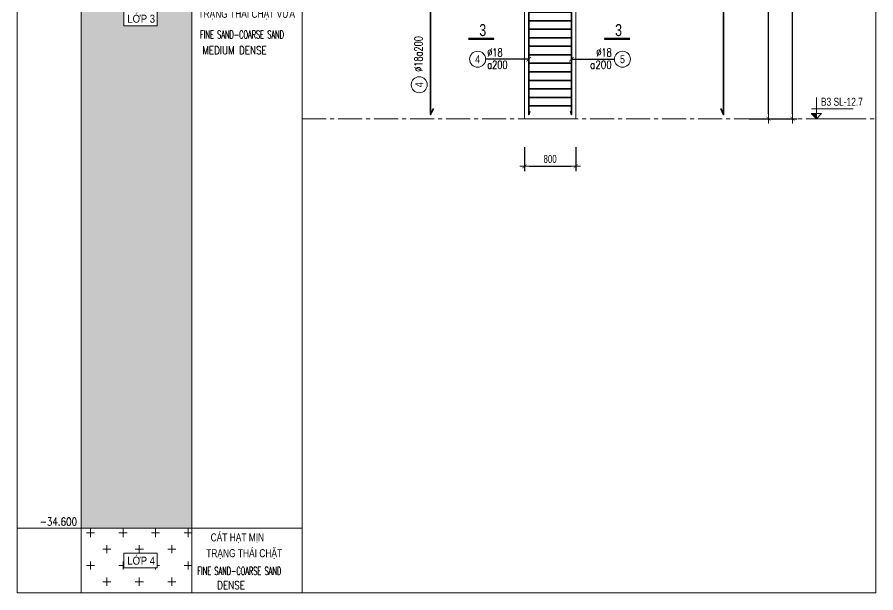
# Model space of a CAD drawing. Header units: millimetres. Extents: x -642477 to 1168880, y -27982 to 330379.
# Drawn here: x -19940 to 181, y 63733 to 77231 of the extents above; entities that cross this region are included whole.
import ezdxf
from ezdxf.enums import TextEntityAlignment as Align

# ---------------------------------------------------------------- set-up
doc = ezdxf.new("R2010")
doc.units = ezdxf.units.MM
doc.linetypes.add('CENTER2', pattern=[1.125, 0.75, -0.125, 0.125, -0.125])
doc.layers.get('0').update_dxf_attribs({"lineweight": 20})
doc.layers.get('Defpoints').update_dxf_attribs({"color": 151, "lineweight": 9})
for name, color, linetype, lineweight in [('NDC_S_ANNO', 7, 'Continuous', 20), ('NDC_S_AXIS', 5, 'CENTER2', 13), ('NDC_S_CONTINUOUS', 3, 'Continuous', 20), ('NDC_S_DIM', 1, 'Continuous', 15), ('NDC_S_ENG TEXT', 2, 'Continuous', 20), ('NDC_S_ENG TITLE', 3, 'Continuous', 20), ('NDC_S_FOUNDATION NAME', 7, 'Continuous', 20), ('NDC_S_HATCH MATERIAL', 8, 'Continuous', 13), ('NDC_S_REBAR', 4, 'Continuous', 35), ('NDC_S_SYMBOL', 1, 'Continuous', 15), ('NDC_S_TEXT SYMBOL', 7, 'Continuous', 20), ('NDC_S_VN TEXT', 7, 'Continuous', 20), ('NDC_S_VN TITLE', 6, 'Continuous', 35), ('rev_20200806', 1, 'Continuous', 20)]:
    doc.layers.add(name, color=color, linetype=linetype, lineweight=lineweight)
doc.layers.get('rev_20200806').off()
doc.styles.add('ARIAL', font='arial.ttf', dxfattribs={"width": 0.8})
doc.styles.add('NDC_ANNO', font='', dxfattribs={"width": 0.8})
doc.styles.add('NDC_ARIAL', font='arial.ttf', dxfattribs={"width": 0.85})
doc.styles.add('NDC_DIM', font='', dxfattribs={"width": 0.75})
doc.styles.add('NDC_EN TXT', font='romans.shx', dxfattribs={"width": 0.8})
doc.styles.add('NDC_ROMANS', font='romans.shx', dxfattribs={"width": 0.8, "bigfont": 'vns.shx'})
doc.styles.get('NDC_ANNO').set_extended_font_data('Dotum')
doc.styles.get('NDC_DIM').set_extended_font_data('Dotum')
doc.dimstyles.new('NDC_dim_75', dxfattribs={"dimscale": 75, "dimtxt": 2.5, "dimasz": 1.5, "dimexe": 1.5, "dimexo": 2.5, "dimgap": 1, "dimtad": 1, "dimdec": 0, "dimzin": 0, "dimdsep": 46, "dimtxsty": 'NDC_DIM', "dimblk": 'DIMMARK', "dimcen": 0.09, "dimdle": 1.2, "dimclrd": 1, "dimclre": 1, "dimclrt": 3, "dimadec": 0, "dimazin": 0, "dimtfac": 1, "dimtdec": 0, "dimtix": 1, "dimtofl": 0, "dimtmove": 0, "dimatfit": 3, "dimfxl": 6, "dimfxlon": 1, "dimtolj": 1, "dimtzin": 0, "dimarcsym": 0})

# ---------------------------------------------------------------- blocks, each defined once
blk = doc.blocks.new('*U442')
at = {"layer": 'NDC_S_REBAR', "ltscale": 80}
blk.add_line((-500, 0), (500, 0), dxfattribs=at)
blk = doc.blocks.new('*U443')
at = {"layer": 'NDC_S_DIM', "color": 0, "linetype": 'ByBlock', "lineweight": -2, "transparency": 16777216}
for p in [(0, 23600), (0, 23400), (0, 23200), (0, 23000), (0, 22800), (0, 22600), (0, 22400), (0, 22200), (0, 22000), (0, 21800), (0, 21600), (0, 21400), (0, 21200), (0, 21000), (0, 20800), (0, 20600), (0, 20400), (0, 20200), (0, 20000), (0, 19800), (0, 19600), (0, 19400), (0, 19200), (0, 19000), (0, 18800), (0, 18600), (0, 18400), (0, 18200), (0, 18000), (0, 17800), (0, 17600), (0, 17400), (0, 17200), (0, 17000), (0, 16800), (0, 16600), (0, 16400), (0, 16200), (0, 16000), (0, 15800), (0, 15600), (0, 15400), (0, 15200), (0, 15000), (0, 14800), (0, 14600), (0, 14400), (0, 14200), (0, 14000), (0, 13800), (0, 13600), (0, 13400), (0, 13200), (0, 13000), (0, 12800), (0, 12600), (0, 12400), (0, 12200), (0, 12000), (0, 11800), (0, 11600), (0, 11400), (0, 11200), (0, 11000), (0, 10800), (0, 10600), (0, 10400), (0, 10200), (0, 10000), (0, 9800), (0, 9600), (0, 9400), (0, 9200), (0, 9000), (0, 8800), (0, 8600), (0, 8400), (0, 8200), (0, 8000), (0, 7800), (0, 7600), (0, 7400), (0, 7200), (0, 7000), (0, 6800), (0, 6600), (0, 6400), (0, 6200), (0, 6000), (0, 5800), (0, 5600), (0, 5400), (0, 5200), (0, 5000), (0, 4800), (0, 4600), (0, 4400), (0, 4200), (0, 4000), (0, 3800), (0, 3600), (0, 3400), (0, 3200), (0, 3000), (0, 2800), (0, 2600), (0, 2400), (0, 2200), (0, 2000), (0, 1800), (0, 1600), (0, 1400), (0, 1200), (0, 1000), (0, 800), (0, 600), (0, 400), (0, 200), (0, 0)]:
    blk.add_blockref('*U442', p, dxfattribs=at)
blk = doc.blocks.new('DIMMARK')
at = {"layer": 'NDC_S_DIM', "color": 1}
blk.add_line((-1.5, 0), (1, 0), dxfattribs=at)
at = {"layer": 'NDC_S_DIM', "color": 2, "const_width": 0.1}
blk.add_lwpolyline([(-0.42, -0.42), (0.42, 0.42)], dxfattribs=at)
blk = doc.blocks.new('*D447')
at = {"layer": 'Defpoints', "color": 0, "ltscale": 100, "transparency": 16777216}
for p in [(-5740, 99848), (-1772, 99848), (-5740, 74848)]:
    blk.add_point(p, dxfattribs=at)
at = {"layer": 'NDC_S_DIM', "color": 1, "lineweight": -2, "ltscale": 100, "transparency": 16777216}
for p, q in [((-2222, 99848), (-1659, 99848)), ((-1772, 74961), (-1772, 99736)), ((-2222, 74848), (-1659, 74848))]:
    blk.add_line(p, q, dxfattribs=at)
at = {"layer": 'NDC_S_DIM', "color": 1, "lineweight": -2, "ltscale": 100, "transparency": 16777216, "xscale": 112.5, "yscale": 112.5, "zscale": 112.5}
for p, rotation in [((-1772, 99848), 90), ((-1772, 74848), 270)]:
    blk.add_blockref('DIMMARK', p, dxfattribs=dict(at, rotation=rotation))
at = {"layer": 'NDC_S_DIM', "color": 3, "ltscale": 100, "transparency": 16777216, "insert": (-1940, 87348), "char_height": 187.5, "attachment_point": 5, "rotation": 90, "style": 'NDC_DIM'}
blk.add_mtext('\\A1;25000', dxfattribs=at)
blk = doc.blocks.new('*D454')
at = {"layer": 'Defpoints', "color": 0, "ltscale": 100, "transparency": 16777216}
for p in [(-5740, 87548), (-2334, 87548), (-5740, 74848)]:
    blk.add_point(p, dxfattribs=at)
at = {"layer": 'NDC_S_DIM', "color": 1, "lineweight": -2, "ltscale": 100, "transparency": 16777216}
for p, q in [((-2784, 87548), (-2222, 87548)), ((-2334, 74961), (-2334, 87436)), ((-2784, 74848), (-2222, 74848))]:
    blk.add_line(p, q, dxfattribs=at)
at = {"layer": 'NDC_S_DIM', "color": 1, "lineweight": -2, "ltscale": 100, "transparency": 16777216, "xscale": 112.5, "yscale": 112.5, "zscale": 112.5}
for p, rotation in [((-2334, 87548), 90), ((-2334, 74848), 270)]:
    blk.add_blockref('DIMMARK', p, dxfattribs=dict(at, rotation=rotation))
at = {"layer": 'NDC_S_DIM', "color": 3, "ltscale": 100, "transparency": 16777216, "insert": (-2503, 81198), "char_height": 187.5, "attachment_point": 5, "rotation": 90, "style": 'NDC_DIM'}
blk.add_mtext('\\A1;12700', dxfattribs=at)
blk = doc.blocks.new('kata_block_CT')
at = {"layer": 'NDC_S_ANNO'}
blk.add_hatch(color=3, dxfattribs=at).paths.add_polyline_path([(0, 1.6), (-1.61, 1.6), (0, 0)])
at = {"layer": 'NDC_S_ANNO', "ltscale": 50}
h = blk.add_hatch(dxfattribs=at)
h.set_pattern_fill('ANSI31', color=256, scale=1.406, style=0)
h.paths.add_polyline_path([(0, 1.6), (0, 0), (1.61, 1.6)])
for p, q in [((-1.59, 3.14), (11.47, 3.14)), ((11.56, 0), (-1.64, 0))]:
    blk.add_line(p, q, dxfattribs=at)
for points in [[(0, 6.69), (0, 0)], [(0, 0), (-1.61, 1.6), (0, 1.6)], [(0, 0), (1.61, 1.6), (0, 1.6)]]:
    blk.add_lwpolyline(points, dxfattribs=at)
at = {"layer": 'NDC_S_ANNO', "color": 8, "ltscale": 50}
blk.add_lwpolyline([(0, 0), (-1.61, 1.6), (0, 1.6)], dxfattribs=at)
at = {"layer": 'NDC_S_TEXT SYMBOL', "color": 3, "style": 'NDC_ANNO', "width": 0.8}
blk.add_attdef('CT', (1.41, 4.07), '', height=2.5, dxfattribs=at)
blk = doc.blocks.new('*U367')
blk.add_circle((-2.5, 0), 2.5)
at = {"layer": 'NDC_S_VN TEXT', "color": 3, "style": 'NDC_EN TXT', "width": 0.75}
for tag, p in [('DK1', (0.5, 0.85)), ('KC1', (0.5, -2.97))]:
    blk.add_attdef(tag, p, '', height=2.5, dxfattribs=at)
at = {"layer": 'NDC_S_VN TEXT', "color": 7, "style": 'ARIAL', "width": 0.8}
blk.add_attdef('SH2', text='', height=2.5, dxfattribs=at).set_placement((-2.5, 0), align=Align.MIDDLE)
blk = doc.blocks.new('*U366')
blk.add_circle((2.5, 0), 2.5)
at = {"layer": 'NDC_S_VN TEXT', "color": 3, "style": 'NDC_EN TXT'}
for tag, width, p in [('DK2', 0.75, (-0.85, 0.85)), ('KC2', 0.8, (-0.85, -2.97))]:
    blk.add_attdef(tag, text='', height=2.5, dxfattribs=dict(at, width=width)).set_placement(p, align=Align.RIGHT)
at = {"layer": 'NDC_S_VN TEXT', "color": 7, "style": 'ARIAL', "width": 0.8}
blk.add_attdef('SH3', text='', height=2.5, dxfattribs=at).set_placement((2.5, 0), align=Align.MIDDLE)
blk = doc.blocks.new('*U191')
at = {"layer": 'NDC_S_ANNO', "color": 0, "linetype": 'ByBlock', "lineweight": -2}
blk.add_line((-4.36, 0), (1, 0), dxfattribs=at)
at = {"layer": 'NDC_S_ANNO', "ltscale": 0.005, "const_width": 0.5}
blk.add_lwpolyline([(1, 0), (-4.36, 0)], dxfattribs=at)
at = {"layer": 'NDC_S_TEXT SYMBOL', "linetype": 'ByBlock', "lineweight": -2, "style": 'NDC_ANNO', "width": 0.8}
blk.add_attdef('DETAIL', text='', height=2.5, dxfattribs=at).set_placement((-0.64, 1.82), align=Align.MIDDLE_RIGHT)
blk = doc.blocks.new('*D453')
at = {"layer": 'Defpoints', "color": 0, "ltscale": 100, "transparency": 16777216}
for p in [(-8052, 74848), (-6852, 74848), (-6852, 73736)]:
    blk.add_point(p, dxfattribs=at)
at = {"layer": 'NDC_S_DIM', "color": 1, "lineweight": -2, "ltscale": 100, "transparency": 16777216}
for p, q in [((-8052, 74186), (-8052, 73623)), ((-6852, 74186), (-6852, 73623)), ((-7940, 73736), (-6965, 73736))]:
    blk.add_line(p, q, dxfattribs=at)
at = {"layer": 'NDC_S_DIM', "color": 1, "lineweight": -2, "ltscale": 100, "transparency": 16777216, "xscale": 112.5, "yscale": 112.5, "zscale": 112.5, "rotation": 180}
blk.add_blockref('DIMMARK', (-8052, 73736), dxfattribs=at)
at = {"layer": 'NDC_S_DIM', "color": 1, "lineweight": -2, "ltscale": 100, "transparency": 16777216, "xscale": 112.5, "yscale": 112.5, "zscale": 112.5}
blk.add_blockref('DIMMARK', (-6852, 73736), dxfattribs=at)
at = {"layer": 'NDC_S_DIM', "color": 3, "ltscale": 100, "transparency": 16777216, "insert": (-7452, 73905), "char_height": 187.5, "attachment_point": 5, "style": 'NDC_DIM'}
blk.add_mtext('\\A1;800', dxfattribs=at)
blk = doc.blocks.new('HK8')
at = {"layer": 'NDC_S_HATCH MATERIAL', "ltscale": 100}
h = blk.add_hatch(dxfattribs=at)
h.set_pattern_fill('ANSI37', color=256, scale=150, angle=90)
h.set_pattern_definition([(135, (178280.06, 324566.9), (-336.7596, -336.7596), []), (225, (178280.06, 324566.9), (336.7596, -336.7596), [])])
h.paths.add_polyline_path([(4089, -4063), (1500, -4063), (1500, -5363), (4089, -5363)])
h.paths.add_polyline_path([(2499, -4886), (2499, -4540), (3277, -4540), (3277, -4886)], flags=16)
h = blk.add_hatch(dxfattribs=at)
h.set_pattern_fill('ANSI31', color=256, scale=100)
h.set_pattern_definition([(45, (58959.74, -111519.68), (-224.5064, 224.5064), [])])
h.paths.add_polyline_path([(4089, -5363), (1500, -5363), (1500, -12663), (4089, -12663)])
h.paths.add_polyline_path([(2499, -9186), (2499, -8840), (3277, -8840), (3277, -9186)], flags=16)
h = blk.add_hatch(dxfattribs=at)
h.set_pattern_fill('AR-HBONE', color=256, scale=4)
h.set_pattern_definition([(45, (178280.06, 321671.12), (6e-14, 574.7364), [1219.2, -406.4]), (135, (178567.43, 321958.5), (6e-14, 574.7364), [1219.2, -406.4])])
h.paths.add_polyline_path([(4089, -12663), (1500, -12663), (1500, -14763), (4089, -14763)])
h.paths.add_polyline_path([(2474, -13891), (2474, -13545), (3334, -13545), (3334, -13891)], flags=16)
h = blk.add_hatch(dxfattribs=at)
h.set_pattern_fill('AR-CONC', color=256, scale=4)
h.set_pattern_definition([(50, (178280.06, 319932.73), (728.7387, -63.7563), [76.2, -838.2]), (355, (178280.1, 319932.7), (-140.9737, 764.2274), [60.96, -670.5623]), (100.45144, (178340.8, 319927.4), (587.765, 700.471), [64.76, -712.361]), (46.1842, (178280.1, 320135.9), (1084.3162, -168.1693), [114.3, -1257.3]), (96.63556, (178370.4, 320121.9), (949.6165, 989.7045), [97.14, -1068.5424]), (351.18415, (178280.1, 320135.9), (949.6165, 989.7045), [91.44, -1005.839]), (21, (178381.66, 320085.13), (606.4576, -409.0608), [76.2, -838.2]), (326, (178381.7, 320085.1), (247.2081, 736.7519), [60.96, -670.56]), (71.45144, (178432.2, 320051.05), (853.6657, 327.6911), [64.76, -712.3598]), (37.5, (178280.06, 319932.73), (12.35441, 338.22016), [0, -662.432, 0, -680.72, 0, -673.1]), (7.5, (178280.06, 319932.73), (267.27865, 400.7223), [0, -388.112, 0, -647.192, 0, -256.54]), (327.5, (178053.5, 319932.73), (542.36238, -22.91498), [0, -254, 0, -792.48, 0, -1051.56]), (317.5, (177951.9, 319932.73), (592.5167, 101.70596), [0, -330.2, 0, -526.288, 0, -746.76])])
h.paths.add_polyline_path([(4089, -14763), (1500, -14763), (1500, -38663), (4089, -38663)])
h.paths.add_polyline_path([(3277, -26540), (3277, -26886), (2499, -26886), (2499, -26540)], flags=16)
h = blk.add_hatch(dxfattribs=at)
h.set_pattern_fill('CROSS', color=256, scale=60)
h.set_pattern_definition([(0, (178280.06, 322692.3), (381, 381), [190.5, -571.5]), (90, (178375.3, 322597.07), (-381, 381), [190.5, -571.5])])
h.paths.add_polyline_path([(4089, -38663), (1500, -38663), (1500, -40178), (4089, -40178)])
h.paths.add_polyline_path([(2499, -39594), (2499, -39247), (3277, -39247), (3277, -39594)], flags=16)
at = {"layer": 'NDC_S_CONTINUOUS'}
for p, q in [((0, -40178), (0, 0)), ((1500, -40178), (1500, 0)), ((6679, -40178), (6679, 0)), ((6679, -4063), (0, -4063)), ((4089, -40178), (4089, -4063)), ((6679, -5363), (0, -5363)), ((1500, -5363), (300, -5363)), ((1500, -12663), (0, -12663)), ((6679, -12663), (1500, -12663)), ((6679, -12663), (1500, -12663)), ((1500, -14763), (0, -14763)), ((6679, -14763), (1500, -14763)), ((6679, -14763), (1500, -14763)), ((1500, -38663), (0, -38663)), ((6679, -38663), (1500, -38663)), ((6679, -40178), (0, -40178))]:
    blk.add_line(p, q, dxfattribs=at)
for points in [[(0, 0), (6679, 0)], [(6679, -2914), (0, -2914)]]:
    blk.add_lwpolyline(points, dxfattribs=at)
at = {"layer": 'NDC_S_DIM'}
for points in [[(2499, -4540), (3277, -4540), (3277, -4886), (2499, -4886)], [(2499, -8840), (3277, -8840), (3277, -9186), (2499, -9186)], [(2474, -13545), (3334, -13545), (3334, -13891), (2474, -13891)], [(2499, -26540), (3277, -26540), (3277, -26886), (2499, -26886)], [(2499, -39247), (3277, -39247), (3277, -39594), (2499, -39594)]]:
    blk.add_lwpolyline(points, close=True, dxfattribs=at)
at = {"layer": 'NDC_S_ENG TEXT', "style": 'NDC_ROMANS', "width": 0.8}
for s, p in [('-1.300', (1404, -5209)), ('-8.600', (1404, -12509)), ('-10.700', (1404, -14609)), ('-34.600', (1404, -38509))]:
    blk.add_text(s, height=187.5, dxfattribs=at).set_placement(p, align=Align.MIDDLE_RIGHT)
at = {"layer": 'NDC_S_ENG TITLE', "style": 'NDC_EN TXT', "width": 0.6}
for s, p in [('BORED HOLE HK-8', (3999, -1547)), ('DEPTH', (751, -2176))]:
    blk.add_text(s, height=300, dxfattribs=at).set_placement(p, align=Align.MIDDLE)
at = {"layer": 'NDC_S_FOUNDATION NAME', "style": 'NDC_ARIAL', "width": 0.7}
blk.add_text('CỐT MẶT ĐẤT TỰ NHIÊN ~ EL+6.87', height=187.5, dxfattribs=at).set_placement((1655, -3422))
at = {"layer": 'NDC_S_VN TEXT', "style": 'NDC_EN TXT', "width": 0.8}
blk.add_text('NATURAL GROUND LEVEL ~ EL+6.87', height=187.5, dxfattribs=at).set_placement((1655, -3765))
at = {"layer": 'NDC_S_VN TEXT'}
for s, style, width, p in [('ĐẤT SAN LẤP', 'NDC_ARIAL', 0.8, (4586, -4560)), ('MADE GROUND', 'NDC_EN TXT', 0.8, (4467, -4899)), ('SÉT', 'NDC_ARIAL', 0.75, (5190, -8490)), ('TRẠNG THÁI NỬA CỨNG', 'NDC_ARIAL', 0.75, (4244, -8837)), ('CLAY', 'NDC_EN TXT', 0.8, (5060, -9225)), ('FIRM TO STIFF', 'NDC_EN TXT', 0.8, (4504, -9543)), ('SÉT PHA', 'NDC_ARIAL', 0.75, (4961, -13316)), ('TRẠNG THÁI DẺO MỀM', 'NDC_ARIAL', 0.75, (4233, -13667)), ('SANDY CLAY, SOFT', 'NDC_EN TXT', 0.8, (4315, -14051)), ('CÁT HẠT MỊN', 'NDC_ARIAL', 0.75, (4822, -26247)), ('TRẠNG THÁI CHẶT VỪA', 'NDC_ARIAL', 0.75, (4247, -26601)), ('FINE SAND-COARSE SAND', 'NDC_EN TXT', 0.6, (4286, -27089)), ('MEDIUM DENSE', 'NDC_EN TXT', 0.8, (4338, -27457)), ('CÁT HẠT MỊN', 'NDC_ARIAL', 0.75, (4533, -38878)), ('TRẠNG THÁI CHẶT ', 'NDC_ARIAL', 0.75, (4430, -39248)), ('FINE SAND-COARSE SAND', 'NDC_EN TXT', 0.6, (4221, -39665)), ('DENSE', 'NDC_EN TXT', 0.8, (4688, -40000))]:
    blk.add_text(s, height=187.5, dxfattribs=dict(at, style=style, width=width)).set_placement(p, align=Align.MIDDLE_LEFT)
at = {"layer": 'NDC_S_VN TITLE', "style": 'NDC_ARIAL'}
for s, height, width, p in [('CHIỀU', 300, 0.85, (756, -904)), ('HỐ KHOAN ĐỊA CHẤT HK-8', 300, 0.85, (4031, -927)), ('SÂU', 300, 0.85, (756, -1505)), ('LỚP 1', 187.5, 0.85, (2906, -4694)), ('LỚP 2', 187.5, 0.75, (2906, -8994)), ('LỚP 2C', 187.5, 0.85, (2914, -13699)), ('LỚP 3', 187.5, 0.85, (2906, -26694)), ('LỚP 4', 187.5, 0.85, (2906, -39401))]:
    blk.add_text(s, height=height, dxfattribs=dict(at, width=width)).set_placement(p, align=Align.MIDDLE)

msp = doc.modelspace()

# ---------------------------------------------------------------- linework, layer by layer
at = {"layer": 'NDC_S_AXIS', "ltscale": 750}
msp.add_line((-13260.7, 74848.1), (181.4, 74848.1), dxfattribs=at)
at = {"layer": 'NDC_S_CONTINUOUS', "ltscale": 100}
for p in [(181.4, 103910.8), (-13260.7, 63732.8)]:
    msp.add_line(p, (181.4, 63732.8), dxfattribs=at)
msp.add_lwpolyline([(-6852.1, 86548.1), (-6852.1, 74848.1), (-8052.1, 74848.1), (-8052.1, 99848.1), (-6852.1, 99848.1), (-6852.1, 94948.1)], dxfattribs=at)
at = {"layer": 'NDC_S_DIM'}
msp.add_circle((-10517.3, 75645.5), 187.5, dxfattribs=at)
at = {"layer": 'NDC_S_REBAR', "ltscale": 80}
for points in [[(-7927.1, 75023.1), (-7952.1, 74948.1), (-7952.1, 99748.1), (-7927.1, 99673.1)], [(-6977.1, 75023.1), (-6952.1, 74948.1), (-6952.1, 99748.1), (-6977.1, 99673.1)], [(-3454, 75089), (-3385.4, 74948.1), (-3385.4, 86648.1), (-3436.1, 86538.1)], [(-10184.6, 75089), (-10253.2, 74948.1), (-10253.2, 78348.1), (-10202.4, 78238.1)]]:
    msp.add_lwpolyline(points, dxfattribs=at)

# ---------------------------------------------------------------- block references
at = {"layer": 'NDC_S_DIM', "xscale": -1, "rotation": 180}
msp.add_blockref('*U443', (-7452.1, 98748.1), dxfattribs=at)
at = {"layer": 'NDC_S_DIM', "ltscale": 80, "xscale": 75, "yscale": 75, "zscale": 75}
for name, p, values in [('*U367', (-8961.5, 76244.3), {'SH2': '4', 'DK1': '%%C18', 'KC1': 'a200'}), ('*U366', (-5942.7, 76244.3), {'SH3': '5', 'DK2': '%%C18', 'KC2': 'a200'})]:
    msp.add_blockref(name, p, dxfattribs=at).add_auto_attribs(values)
at = {"layer": 'NDC_S_SYMBOL', "xscale": 112, "yscale": 112, "zscale": 112}
for p in [(-8876.7, 76723.4), (-5694, 76723.4)]:
    msp.add_blockref('*U191', p, dxfattribs=at).add_auto_attribs({'DETAIL': '3'})
at = {"layer": 'NDC_S_VN TEXT', "xscale": 75, "yscale": 75, "zscale": 75}
msp.add_blockref('kata_block_CT', (-1210, 74848.1), dxfattribs=at).add_auto_attribs({'CT': 'B3 SL-12.7'})
at = {"layer": 'rev_20200806'}
msp.add_blockref('HK8', (-19939.6, 103910.8), dxfattribs=at)

# ---------------------------------------------------------------- texts
at = {"layer": 'NDC_S_VN TEXT', "color": 3, "style": 'NDC_EN TXT', "width": 0.75}
msp.add_text('%%C18a200', height=187.5, rotation=90, dxfattribs=at).set_placement((-10442.9, 75947.9))
at = {"layer": 'NDC_S_VN TEXT', "color": 7, "style": 'ARIAL', "width": 0.8}
msp.add_text('4', height=187.5, rotation=90, dxfattribs=at).set_placement((-10517.3, 75645.5), align=Align.MIDDLE)

# ---------------------------------------------------------------- dimensions: what is measured, and where the dimension line sits
at = {"layer": 'NDC_S_DIM', "ltscale": 100}
for base, p2, picture, middle in [((-1771.6, 99848.1), (-5739.6, 99848.1), '*D447', (-1940.5, 87348.1)), ((-2334.1, 87548.1), (-5739.6, 87548.1), '*D454', (-2503, 81198.1))]:
    dim = msp.add_linear_dim(base=base, p1=(-5739.6, 74848.1), p2=p2, angle=90, dimstyle='NDC_dim_75', dxfattribs=at)
    dim.commit()
    dim.dimension.update_dxf_attribs({"geometry": picture, "text_midpoint": middle})
dim = msp.add_linear_dim(base=(-6852.1, 73735.7), p1=(-8052.1, 74848.1), p2=(-6852.1, 74848.1), dimstyle='NDC_dim_75', override={"dimlfac": 0.666667}, dxfattribs=at)
dim.commit()
dim.dimension.update_dxf_attribs({"geometry": '*D453', "text_midpoint": (-7452.1, 73904.5)})

# ---------------------------------------------------------------- leaders
at = {"layer": 'NDC_S_DIM', "ltscale": 80}
for points in [[(-7952.1, 76244.3), (-8961.5, 76244.3)], [(-6952.1, 76244.3), (-5942.7, 76244.3)]]:
    msp.add_leader(points, dimstyle='NDC_dim_75', override={"dimldrblk": 'ArchTick'}, dxfattribs=at)

doc.saveas('drawing.dxf')
